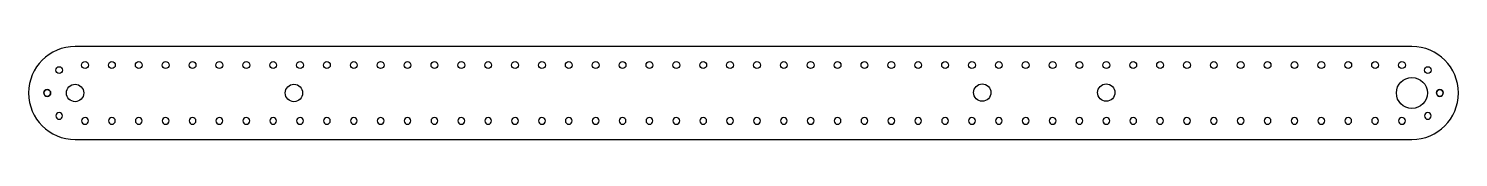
# Model space of a CAD drawing. Header units: millimetres. Extents: x 1354 to 1584, y 2292 to 2307.
import ezdxf

# ---------------------------------------------------------------- set-up
doc = ezdxf.new("R2010")
doc.units = ezdxf.units.MM
doc.layers.add('Layer_0', color=7, linetype='Continuous')

# ---------------------------------------------------------------- blocks, each defined once
blk = doc.blocks.new('*U1')
blk.add_circle((0, 0), 0.55)
blk = doc.blocks.new('*U2')
at = {"color": 0, "linetype": 'ByBlock', "lineweight": -2, "transparency": 16777216}
for p, rotation in [((1358.8, 2303.41), 34.8093498405847), ((1579.54, 2303.41), 325.1906501594108), ((1356.87, 2299.72), 90), ((1581.47, 2299.72), 269.9999999999982)]:
    blk.add_blockref('*U1', p, dxfattribs=dict(at, rotation=rotation))
for p in [(1362.97, 2304.22), (1367.3, 2304.22), (1371.64, 2304.22), (1375.97, 2304.22), (1380.31, 2304.22), (1384.64, 2304.22), (1388.98, 2304.22), (1393.31, 2304.22), (1397.65, 2304.22), (1401.98, 2304.22), (1406.32, 2304.22), (1410.65, 2304.22), (1414.98, 2304.22), (1419.32, 2304.22), (1423.65, 2304.22), (1427.99, 2304.22), (1432.32, 2304.22), (1436.66, 2304.22), (1440.99, 2304.22), (1445.33, 2304.22), (1449.66, 2304.22), (1454, 2304.22), (1458.33, 2304.22), (1462.67, 2304.22), (1467, 2304.22), (1471.34, 2304.22), (1475.67, 2304.22), (1480, 2304.22), (1484.34, 2304.22), (1488.67, 2304.22), (1493.01, 2304.22), (1497.34, 2304.22), (1501.68, 2304.22), (1506.01, 2304.22), (1510.35, 2304.22), (1514.68, 2304.22), (1519.02, 2304.22), (1523.35, 2304.22), (1527.69, 2304.22), (1532.02, 2304.22), (1536.36, 2304.22), (1540.69, 2304.22), (1545.02, 2304.22), (1549.36, 2304.22), (1553.69, 2304.22), (1558.03, 2304.22), (1562.36, 2304.22), (1566.7, 2304.22), (1571.03, 2304.22), (1575.37, 2304.22)]:
    blk.add_blockref('*U1', p, dxfattribs=at)
blk = doc.blocks.new('*U3')
blk.add_circle((0, 0), 0.55)
blk = doc.blocks.new('*U4')
at = {"color": 0, "linetype": 'ByBlock', "lineweight": -2, "transparency": 16777216}
for p, rotation in [((1358.8, 2303.41), 34.8093498405847), ((1579.54, 2303.41), 325.1906501594108), ((1356.87, 2299.72), 90), ((1581.47, 2299.72), 269.9999999999982)]:
    blk.add_blockref('*U3', p, dxfattribs=dict(at, rotation=rotation))
for p in [(1362.97, 2304.22), (1367.3, 2304.22), (1371.64, 2304.22), (1375.97, 2304.22), (1380.31, 2304.22), (1384.64, 2304.22), (1388.98, 2304.22), (1393.31, 2304.22), (1397.65, 2304.22), (1401.98, 2304.22), (1406.32, 2304.22), (1410.65, 2304.22), (1414.98, 2304.22), (1419.32, 2304.22), (1423.65, 2304.22), (1427.99, 2304.22), (1432.32, 2304.22), (1436.66, 2304.22), (1440.99, 2304.22), (1445.33, 2304.22), (1449.66, 2304.22), (1454, 2304.22), (1458.33, 2304.22), (1462.67, 2304.22), (1467, 2304.22), (1471.34, 2304.22), (1475.67, 2304.22), (1480, 2304.22), (1484.34, 2304.22), (1488.67, 2304.22), (1493.01, 2304.22), (1497.34, 2304.22), (1501.68, 2304.22), (1506.01, 2304.22), (1510.35, 2304.22), (1514.68, 2304.22), (1519.02, 2304.22), (1523.35, 2304.22), (1527.69, 2304.22), (1532.02, 2304.22), (1536.36, 2304.22), (1540.69, 2304.22), (1545.02, 2304.22), (1549.36, 2304.22), (1553.69, 2304.22), (1558.03, 2304.22), (1562.36, 2304.22), (1566.7, 2304.22), (1571.03, 2304.22), (1575.37, 2304.22)]:
    blk.add_blockref('*U3', p, dxfattribs=at)

msp = doc.modelspace()

# ---------------------------------------------------------------- linework, layer by layer
for p, q in [((1353.87, 2299.72), (1353.87, 2299.72)), ((1584.47, 2299.72), (1584.47, 2299.72))]:
    msp.add_line(p, q)
for points in [[(1576.97, 2307.22), (1361.37, 2307.22, 1), (1361.37, 2292.22)], [(1361.37, 2292.22), (1576.97, 2292.22, 1), (1576.97, 2307.22)]]:
    msp.add_lwpolyline(points, format="xyb")
at = {"layer": 'Layer_0', "color": 0}
for centre, radius in [((1576.97, 2299.72), 2.5), ((1361.37, 2299.72), 1.4), ((1396.67, 2299.72), 1.4), ((1507.67, 2299.79), 1.4), ((1527.67, 2299.79), 1.4)]:
    msp.add_circle(centre, radius, dxfattribs=at)

# ---------------------------------------------------------------- block references
msp.add_blockref('*U2', (0, 0))
at = {"xscale": -1, "rotation": 180}
msp.add_blockref('*U4', (0, 4599.44), dxfattribs=at)

doc.saveas('drawing.dxf')
